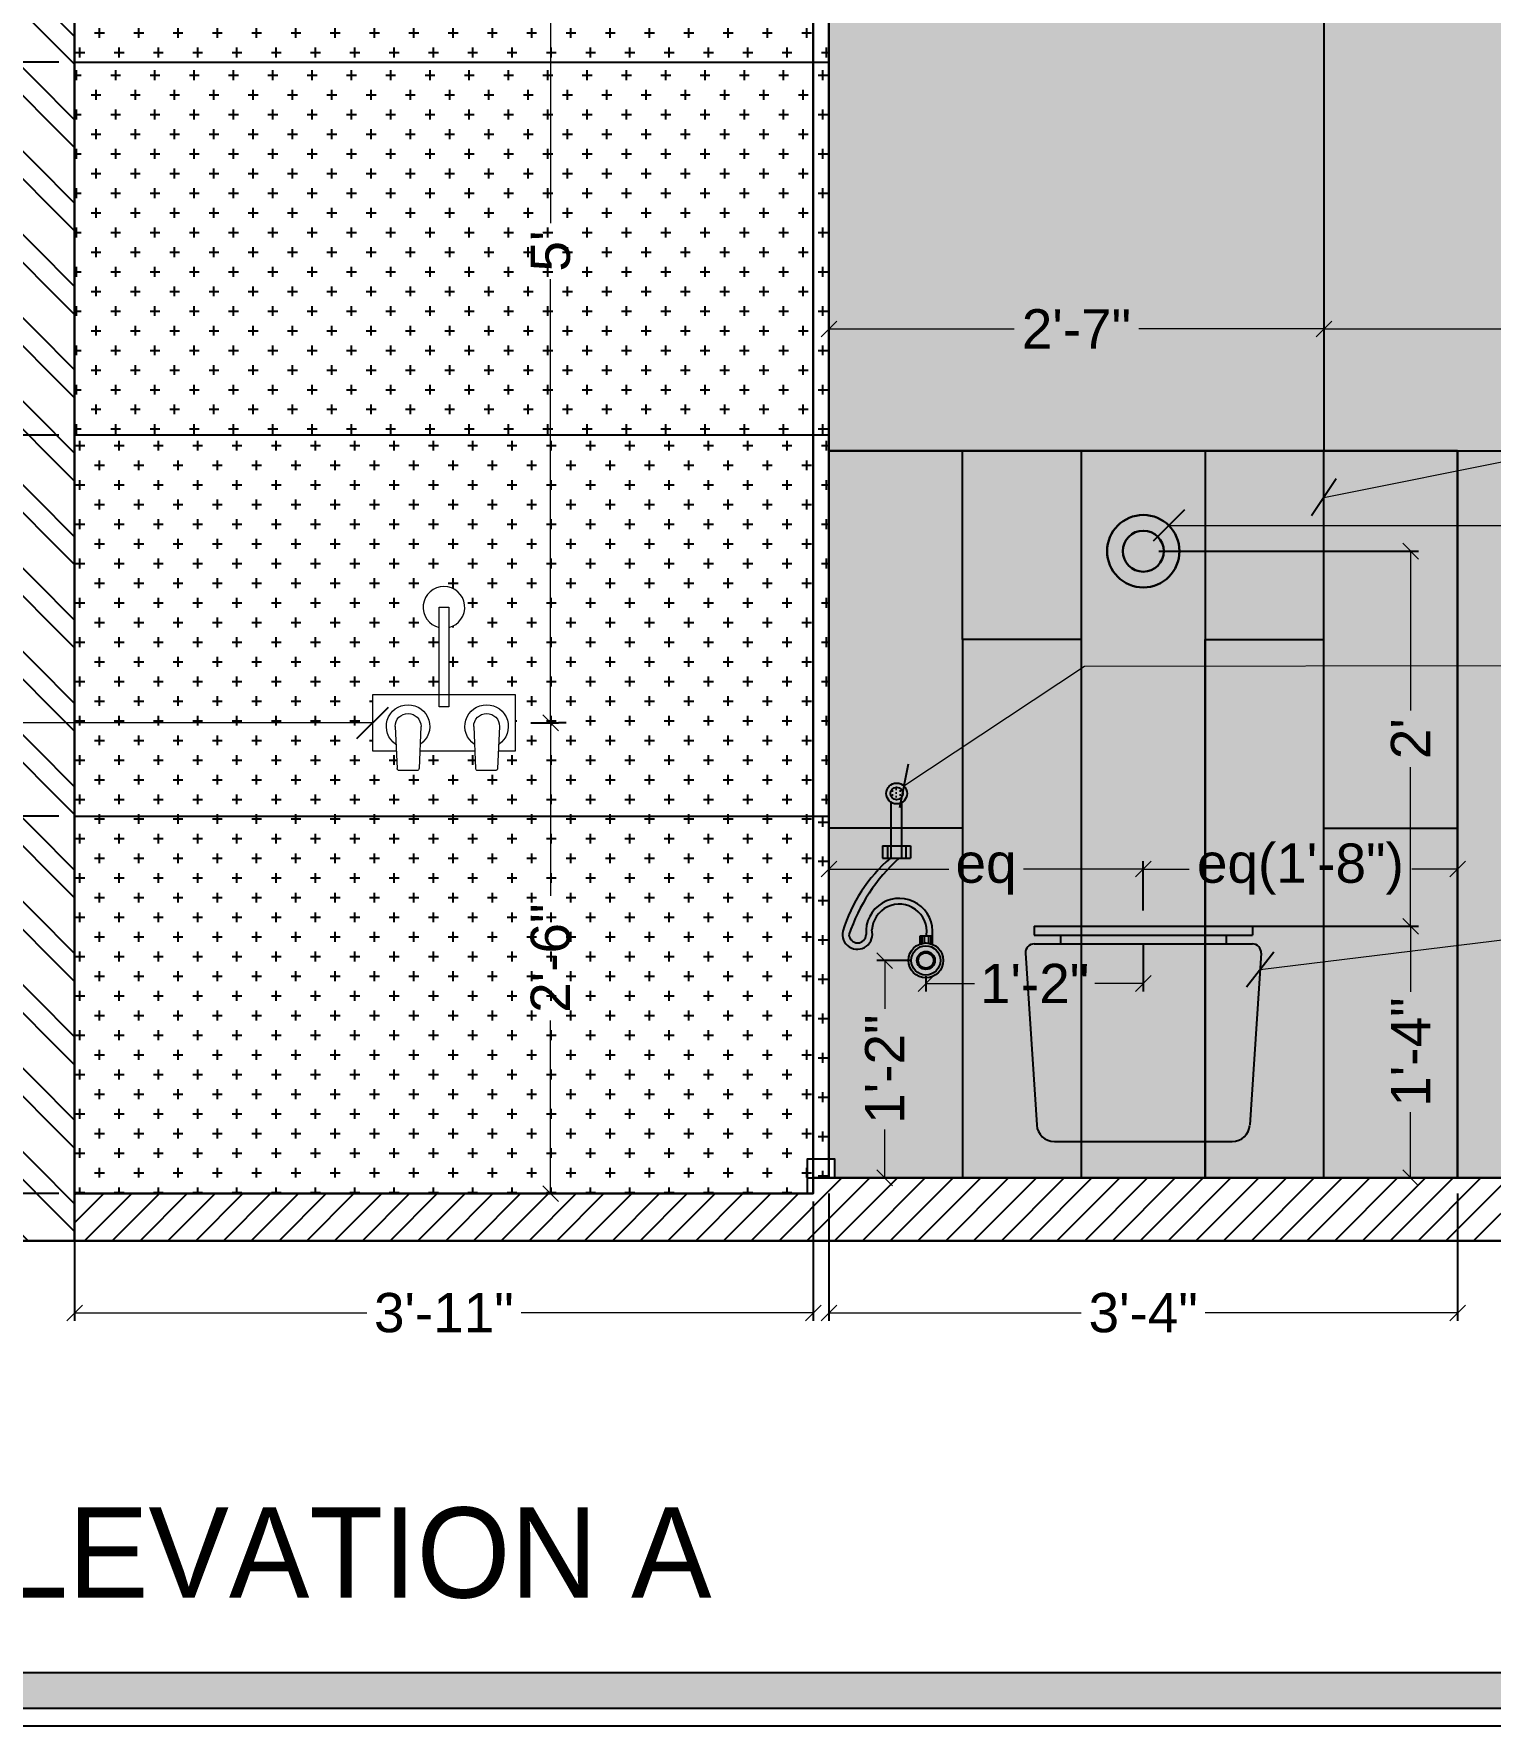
# Model space of a CAD drawing. Header units: millimetres. Extents: x 56222 to 3066687, y -650199 to -121287.
# Drawn here: x 148985.2 to 149077.9, y -184311.3 to -184203.7 of the extents above; entities that cross this region are included whole.
import ezdxf

# ---------------------------------------------------------------- set-up
doc = ezdxf.new("R2010")
doc.units = ezdxf.units.MM
doc.header["$MEASUREMENT"] = 0
doc.header["$PDMODE"] = 35
doc.layers.get('Defpoints').update_dxf_attribs({"color": 220})
doc.layers.add('AR HATCH-7', color=7, linetype='Continuous')
doc.layers.add('SANIT', color=232, linetype='Continuous')
for name, color, linetype, lineweight in [('dim05', 1, 'Continuous', 13), ('ELEC.', 5, 'Continuous', 20), ('Flooring', 253, 'Continuous', 30), ('FURNITURE', 32, 'Continuous', 9), ('HACHA', 253, 'Continuous', 5), ('LABALLING', 1, 'Continuous', 25), ('NAME PLATE', 7, 'Continuous', 25), ('sec. mark', 5, 'Continuous', 25), ('TILE', 14, 'Continuous', 9), ('UTILITY', 48, 'Continuous', 9), ('wall', 7, 'Continuous', 30), ('XX~SLAB ( BEAM )~ ( DIM )', 7, 'Continuous', 9)]:
    doc.layers.add(name, color=color, linetype=linetype, lineweight=lineweight)
doc.layers.add('hatch', color=253, linetype='Continuous', lineweight=0, transparency=0.4)
doc.styles.add('Aerial', font='arial.ttf')
doc.styles.add('Arial', font='arial.ttf')
doc.styles.add('DATE', font='swissc.ttf', dxfattribs={"height": 6.75})
doc.styles.get("Standard").update_dxf_attribs({"font": 'arial.ttf', "height": 6})
doc.dimstyles.new('ISO-25', dxfattribs={"dimtxt": 2.5, "dimasz": 1, "dimexe": 0.5, "dimexo": 1, "dimtad": 0, "dimdec": 1, "dimlunit": 4, "dimtxsty": 'Standard', "dimblk": 'OBLIQUE', "dimcen": 2.5, "dimclrd": 1, "dimclre": 1, "dimclrt": 5, "dimadec": 0, "dimazin": 0, "dimtfac": 1, "dimtdec": 1, "dimtmove": 0, "dimatfit": 3, "dimfxl": 1, "dimlwd": -1, "dimarcsym": 0})
doc.dimstyles.new('NEW ', dxfattribs={"dimtxt": 3, "dimasz": 2, "dimexe": 1, "dimexo": 1, "dimgap": 0.089996, "dimtad": 0, "dimtoh": 1, "dimzin": 3, "dimdsep": 46, "dimlunit": 4, "dimtxsty": 'Aerial', "dimblk": 'OBLIQUE', "dimcen": 0.089996, "dimdle": 1, "dimclrd": 252, "dimclre": 252, "dimclrt": 7, "dimadec": 0, "dimazin": 1, "dimtfac": 1, "dimtdec": 0, "dimtofl": 0, "dimtmove": 1, "dimatfit": 3, "dimldrblk": 'OBLIQUE', "dimfxl": 1, "dimtolj": 1, "dimtzin": 0, "dimlwd": 5, "dimlwe": 5, "dimarcsym": 0})
pattern_1 = [(0, (-394.9051, -156.3291), (1.25, 1.25), [0.625, -1.875]), (90, (-394.5926, -156.6416), (-1.25, 1.25), [0.625, -1.875])]

# ---------------------------------------------------------------- blocks, each defined once
blk = doc.blocks.new('sda sdasd')
at = {"ltscale": 0.25, "true_color": 0xffffff}
h = blk.add_hatch(color=7, dxfattribs=at)
h.dxf.hatch_style = 1
h.paths.add_polyline_path([(46521.76, -32072.17, 0.433848), (46521.2, -32071.58), (46507.32, -32071.58, 0.433848), (46506.76, -32072.17), (46507.49, -32083.1, 0.394848), (46508.6, -32084.15), (46519.92, -32084.15, 0.394848), (46521.03, -32083.1)])
h.paths.add_polyline_path([(46521.2, -32070.46), (46507.32, -32070.46), (46507.32, -32071.02), (46521.2, -32071.02)])
h.paths.add_polyline_path([(46519.53, -32071.02), (46508.99, -32071.02), (46508.99, -32071.58), (46519.53, -32071.58)])
at = {"layer": 'SANIT'}
for p, q in [((46507.32, -32070.46), (46507.32, -32071.02)), ((46507.32, -32070.46), (46521.2, -32070.46)), ((46507.32, -32071.02), (46521.2, -32071.02)), ((46508.99, -32071.02), (46508.99, -32071.58)), ((46519.53, -32071.02), (46519.53, -32071.58)), ((46521.2, -32070.46), (46521.2, -32071.02)), ((46507.32, -32071.58), (46521.2, -32071.58)), ((46506.76, -32072.17), (46507.49, -32083.1)), ((46521.76, -32072.17), (46521.03, -32083.1)), ((46508.6, -32084.15), (46519.92, -32084.15))]:
    blk.add_line(p, q, dxfattribs=at)
for centre, radius, start, end in [((46507.32, -32072.14), 0.558, 90, 183.8141), ((46521.2, -32072.14), 0.558, 356.1859, 90), ((46508.6, -32083.03), 1.12, 183.8141, 270), ((46519.92, -32083.03), 1.12, 270, 356.1859)]:
    blk.add_arc(centre, radius, start, end, dxfattribs=at)
blk = doc.blocks.new('404COK-E')
for p, q in [((0.82, 0, 1), (0.7, -2.68, 1)), ((-0.82, 0, 1), (-0.7, -2.68, 1)), ((-0.57, -2.8, 1), (0.57, -2.8, 1))]:
    blk.add_line(p, q)
for centre, radius, start, end in [((0, 0, 1), 1.38, 304.096, 235.904), ((0, 0, 1), 0.824, 0, 180), ((-0.57, -2.68, 1), 0.125, 180, 270), ((0.57, -2.68, 1), 0.125, 270, 0)]:
    blk.add_arc(centre, radius, start, end)
blk = doc.blocks.new('HANDSPRAY')
at = {"layer": 'SANIT'}
h = blk.add_hatch(dxfattribs=at)
h.set_pattern_fill('DOTS', color=256, scale=100, angle=270, style=0)
h.set_pattern_definition([(90, (24140.49514, 35168.0262), (0.2395833333, 0.1197916667), [0, -0.2395833333])])
h.paths.add_polyline_path([(20863.85, 3019.23, -1), (20863.05, 3019.23, -1)])
for p, q in [((20863.11, 3015.12), (20863.11, 3018.66)), ((20863.79, 3015.12), (20863.79, 3018.66)), ((20862.56, 3015.89), (20862.86, 3015.89)), ((20862.56, 3015.89), (20862.56, 3015.12)), ((20862.56, 3015.12), (20864.33, 3015.12)), ((20862.86, 3015.89), (20862.86, 3015.12)), ((20864.04, 3015.89), (20864.33, 3015.89)), ((20864.04, 3015.89), (20864.04, 3015.12)), ((20864.33, 3015.89), (20864.33, 3015.12)), ((20864.94, 3010.18), (20865.73, 3010.18)), ((20864.94, 3009.63), (20864.94, 3010.18)), ((20865.05, 3010.18), (20865.05, 3009.68)), ((20865.21, 3010.18), (20865.21, 3009.71)), ((20865.47, 3010.18), (20865.47, 3009.7)), ((20865.63, 3010.18), (20865.63, 3009.66)), ((20865.73, 3009.63), (20865.73, 3010.18)), ((20865.17, 3009.53), (20865.17, 3009.52)), ((20865.5, 3009.53), (20865.5, 3009.51))]:
    blk.add_line(p, q, dxfattribs=at)
blk.add_lwpolyline([(20862.86, 3015.89), (20864.33, 3015.89)], dxfattribs=at)
for centre, radius in [((20863.45, 3019.23), 0.663), ((20863.45, 3019.23), 0.398), ((20865.31, 3008.61), 1.11), ((20865.31, 3008.61), 0.929), ((20865.31, 3008.61), 0.575), ((20865.31, 3008.61), 0.486)]:
    blk.add_circle(centre, radius, dxfattribs=at)
for centre, radius, start, end in [((20869.69, 3007.47), 10.13, 130.9639, 162.7048), ((20871.18, 3006.67), 11.34, 131.8666, 161.6382), ((20863.62, 3010.44), 2.12, 353.1553, 184.7321), ((20863.62, 3010.44), 1.75, 353.1553, 176.3727), ((20860.95, 3010.28), 0.955, 168.0925, 16.222), ((20860.96, 3010.27), 0.543, 182.6562, 359.3006)]:
    blk.add_arc(centre, radius, start, end, dxfattribs=at)
blk = doc.blocks.new('_Oblique')
at = {"layer": 'wall', "color": 0, "lineweight": -2}
blk.add_line((-0.5, -0.5), (0.5, 0.5), dxfattribs=at)
blk = doc.blocks.new('*D880')
at = {"layer": 'Defpoints', "color": 0, "lineweight": 25, "transparency": 16777216}
for p in [(149061.46, -184260.46, 0), (149062.15, -184276.46, 0), (149072.8, -184276.46)]:
    blk.add_point(p, dxfattribs=at)
at = {"layer": 'dim05', "color": 1, "linetype": 'Continuous', "lineweight": -2, "transparency": 16777216}
for p, q in [((149062.46, -184260.46), (149073.3, -184260.46)), ((149063.15, -184276.46), (149073.3, -184276.46))]:
    blk.add_line(p, q, dxfattribs=at)
at = {"layer": 'dim05', "color": 1, "linetype": 'Continuous', "transparency": 16777216}
for p, q in [((149072.8, -184260.46), (149072.8, -184264.63)), ((149072.8, -184276.46), (149072.8, -184272.29))]:
    blk.add_line(p, q, dxfattribs=at)
at = {"layer": 'dim05', "color": 1, "transparency": 16777216}
for p, rotation in [((149072.8, -184260.46), 90), ((149072.8, -184276.46), 270)]:
    blk.add_blockref('_Oblique', p, dxfattribs=dict(at, rotation=rotation))
at = {"layer": 'dim05', "color": 5, "lineweight": 25, "transparency": 16777216, "insert": (149072.8, -184268.46), "char_height": 2.5, "attachment_point": 5, "rotation": 90, "style": 'Arial'}
blk.add_mtext('1\'-4"', dxfattribs=at)
blk = doc.blocks.new('*D881')
at = {"layer": 'Defpoints', "color": 0, "lineweight": 25, "transparency": 16777216}
for p in [(149055.79, -184236.6), (149072.8, -184236.6), (149059.49, -184260.46, 0)]:
    blk.add_point(p, dxfattribs=at)
at = {"layer": 'dim05', "color": 1, "linetype": 'Continuous', "lineweight": -2, "transparency": 16777216}
for p, q in [((149056.79, -184236.6), (149073.3, -184236.6)), ((149060.49, -184260.46), (149073.3, -184260.46))]:
    blk.add_line(p, q, dxfattribs=at)
at = {"layer": 'dim05', "color": 1, "linetype": 'Continuous', "transparency": 16777216}
for p, q in [((149072.8, -184236.6), (149072.8, -184246.73)), ((149072.8, -184260.46), (149072.8, -184250.33))]:
    blk.add_line(p, q, dxfattribs=at)
at = {"layer": 'dim05', "color": 1, "transparency": 16777216}
for p, rotation in [((149072.8, -184236.6), 90), ((149072.8, -184260.46), 270)]:
    blk.add_blockref('_Oblique', p, dxfattribs=dict(at, rotation=rotation))
at = {"layer": 'dim05', "color": 5, "lineweight": 25, "transparency": 16777216, "insert": (149072.8, -184248.53), "char_height": 2.5, "attachment_point": 5, "rotation": 90, "style": 'Arial'}
blk.add_mtext("2'", dxfattribs=at)
blk = doc.blocks.new('*D882')
at = {"layer": 'Defpoints', "color": 0, "lineweight": 25, "transparency": 16777216}
for p in [(149035.79, -184256.82), (149035.79, -184259.46, 0), (149055.79, -184260.46, 0)]:
    blk.add_point(p, dxfattribs=at)
at = {"layer": 'dim05', "color": 1, "linetype": 'Continuous', "lineweight": -2, "transparency": 16777216}
for p, q in [((149035.79, -184258.46), (149035.79, -184256.32)), ((149055.79, -184259.46), (149055.79, -184256.32))]:
    blk.add_line(p, q, dxfattribs=at)
at = {"layer": 'dim05', "color": 1, "linetype": 'Continuous', "transparency": 16777216}
for p, q in [((149035.79, -184256.82), (149043.42, -184256.82)), ((149055.79, -184256.82), (149048.17, -184256.82))]:
    blk.add_line(p, q, dxfattribs=at)
at = {"layer": 'dim05', "color": 1, "transparency": 16777216, "rotation": 180}
blk.add_blockref('_Oblique', (149035.79, -184256.82), dxfattribs=at)
at = {"layer": 'dim05', "color": 1, "transparency": 16777216}
blk.add_blockref('_Oblique', (149055.79, -184256.82), dxfattribs=at)
at = {"layer": 'dim05', "color": 5, "lineweight": 25, "transparency": 16777216, "insert": (149045.79, -184256.82), "char_height": 2.5, "attachment_point": 5, "style": 'Arial'}
blk.add_mtext('eq', dxfattribs=at)
blk = doc.blocks.new('*D883')
at = {"layer": 'Defpoints', "color": 0, "lineweight": 25, "transparency": 16777216}
for p in [(149075.79, -184256.82), (149075.79, -184259.46, 0), (149055.79, -184260.46, 0)]:
    blk.add_point(p, dxfattribs=at)
at = {"layer": 'dim05', "color": 1, "linetype": 'Continuous', "lineweight": -2, "transparency": 16777216}
for p, q in [((149055.79, -184259.46), (149055.79, -184256.32)), ((149075.79, -184258.46), (149075.79, -184256.32))]:
    blk.add_line(p, q, dxfattribs=at)
at = {"layer": 'dim05', "color": 1, "linetype": 'Continuous', "transparency": 16777216}
for p, q in [((149055.79, -184256.82), (149058.71, -184256.82)), ((149075.79, -184256.82), (149072.88, -184256.82))]:
    blk.add_line(p, q, dxfattribs=at)
at = {"layer": 'dim05', "color": 1, "transparency": 16777216, "rotation": 180}
blk.add_blockref('_Oblique', (149055.79, -184256.82), dxfattribs=at)
at = {"layer": 'dim05', "color": 1, "transparency": 16777216}
blk.add_blockref('_Oblique', (149075.79, -184256.82), dxfattribs=at)
at = {"layer": 'dim05', "color": 5, "lineweight": 25, "transparency": 16777216, "insert": (149065.79, -184256.82), "char_height": 2.5, "attachment_point": 5, "style": 'Arial'}
blk.add_mtext('eq(1\'-8")', dxfattribs=at)
blk = doc.blocks.new('*D884')
at = {"layer": 'Defpoints', "color": 0, "lineweight": 25, "transparency": 16777216}
for p in [(149039.34, -184262.64), (149041.96, -184262.64), (149044.46, -184276.46, 0)]:
    blk.add_point(p, dxfattribs=at)
at = {"layer": 'dim05', "color": 1, "linetype": 'Continuous', "lineweight": -2, "transparency": 16777216}
for p, q in [((149040.96, -184262.64), (149038.84, -184262.64)), ((149043.46, -184276.46), (149038.84, -184276.46))]:
    blk.add_line(p, q, dxfattribs=at)
at = {"layer": 'dim05', "color": 1, "linetype": 'Continuous', "transparency": 16777216}
for p, q in [((149039.34, -184262.64), (149039.34, -184265.72)), ((149039.34, -184276.46), (149039.34, -184273.38))]:
    blk.add_line(p, q, dxfattribs=at)
at = {"layer": 'dim05', "color": 1, "transparency": 16777216}
for p, rotation in [((149039.34, -184262.64), 90), ((149039.34, -184276.46), 270)]:
    blk.add_blockref('_Oblique', p, dxfattribs=dict(at, rotation=rotation))
at = {"layer": 'dim05', "color": 5, "lineweight": 25, "transparency": 16777216, "insert": (149039.34, -184269.55), "char_height": 2.5, "attachment_point": 5, "rotation": 90, "style": 'Arial'}
blk.add_mtext('1\'-2"', dxfattribs=at)
blk = doc.blocks.new('*D885')
at = {"layer": 'Defpoints', "color": 0, "lineweight": 25, "transparency": 16777216}
for p in [(149055.79, -184260.58), (149041.96, -184262.64), (149055.79, -184264.1)]:
    blk.add_point(p, dxfattribs=at)
at = {"layer": 'dim05', "color": 1, "linetype": 'Continuous', "lineweight": -2, "transparency": 16777216}
for p, q in [((149055.79, -184261.58), (149055.79, -184264.6)), ((149041.96, -184263.64), (149041.96, -184264.6))]:
    blk.add_line(p, q, dxfattribs=at)
at = {"layer": 'dim05', "color": 1, "linetype": 'Continuous', "transparency": 16777216}
for p, q in [((149041.96, -184264.1), (149045.05, -184264.1)), ((149055.79, -184264.1), (149052.71, -184264.1))]:
    blk.add_line(p, q, dxfattribs=at)
at = {"layer": 'dim05', "color": 1, "transparency": 16777216, "rotation": 180}
blk.add_blockref('_Oblique', (149041.96, -184264.1), dxfattribs=at)
at = {"layer": 'dim05', "color": 1, "transparency": 16777216}
blk.add_blockref('_Oblique', (149055.79, -184264.1), dxfattribs=at)
at = {"layer": 'dim05', "color": 5, "lineweight": 25, "transparency": 16777216, "insert": (149048.88, -184264.1), "char_height": 2.5, "attachment_point": 5, "style": 'Arial'}
blk.add_mtext('1\'-2"', dxfattribs=at)
blk = doc.blocks.new('*D984')
at = {"layer": 'Defpoints', "color": 0, "lineweight": 25, "transparency": 16777216}
for p in [(148973.99, -184253.46), (148987.79, -184253.46), (148987.79, -184277.46)]:
    blk.add_point(p, dxfattribs=at)
at = {"layer": 'dim05', "color": 1, "linetype": 'Continuous', "lineweight": -2, "transparency": 16777216}
for p, q in [((148986.79, -184253.46), (148973.49, -184253.46)), ((148986.79, -184277.46), (148973.49, -184277.46))]:
    blk.add_line(p, q, dxfattribs=at)
at = {"layer": 'dim05', "color": 1, "linetype": 'Continuous', "transparency": 16777216}
for p, q in [((148973.99, -184253.46), (148973.99, -184263.67)), ((148973.99, -184277.46), (148973.99, -184267.26))]:
    blk.add_line(p, q, dxfattribs=at)
at = {"layer": 'dim05', "color": 1, "transparency": 16777216}
for p, rotation in [((148973.99, -184253.46), 90), ((148973.99, -184277.46), 270)]:
    blk.add_blockref('_Oblique', p, dxfattribs=dict(at, rotation=rotation))
at = {"layer": 'dim05', "color": 5, "lineweight": 25, "transparency": 16777216, "insert": (148973.99, -184265.46), "char_height": 2.5, "attachment_point": 5, "rotation": 90, "style": 'Arial'}
blk.add_mtext("2'", dxfattribs=at)
blk = doc.blocks.new('*D985')
at = {"layer": 'Defpoints', "color": 0, "lineweight": 25, "transparency": 16777216}
for p in [(148973.99, -184229.22), (148987.79, -184229.22), (148987.79, -184253.46)]:
    blk.add_point(p, dxfattribs=at)
at = {"layer": 'dim05', "color": 1, "linetype": 'Continuous', "lineweight": -2, "transparency": 16777216}
for p, q in [((148986.79, -184229.22), (148973.49, -184229.22)), ((148986.79, -184253.46), (148973.49, -184253.46))]:
    blk.add_line(p, q, dxfattribs=at)
at = {"layer": 'dim05', "color": 1, "linetype": 'Continuous', "transparency": 16777216}
for p, q in [((148973.99, -184229.22), (148973.99, -184239.54)), ((148973.99, -184253.46), (148973.99, -184243.14))]:
    blk.add_line(p, q, dxfattribs=at)
at = {"layer": 'dim05', "color": 1, "transparency": 16777216}
for p, rotation in [((148973.99, -184229.22), 90), ((148973.99, -184253.46), 270)]:
    blk.add_blockref('_Oblique', p, dxfattribs=dict(at, rotation=rotation))
at = {"layer": 'dim05', "color": 5, "lineweight": 25, "transparency": 16777216, "insert": (148973.99, -184241.34), "char_height": 2.5, "attachment_point": 5, "rotation": 90, "style": 'Arial'}
blk.add_mtext("2'", dxfattribs=at)
blk = doc.blocks.new('*D986')
at = {"layer": 'Defpoints', "color": 0, "lineweight": 25, "transparency": 16777216}
for p in [(148973.99, -184205.49), (148987.79, -184205.49), (148987.79, -184229.22)]:
    blk.add_point(p, dxfattribs=at)
at = {"layer": 'dim05', "color": 1, "linetype": 'Continuous', "lineweight": -2, "transparency": 16777216}
for p, q in [((148986.79, -184205.49), (148973.49, -184205.49)), ((148986.79, -184229.22), (148973.49, -184229.22))]:
    blk.add_line(p, q, dxfattribs=at)
at = {"layer": 'dim05', "color": 1, "linetype": 'Continuous', "transparency": 16777216}
for p, q in [((148973.99, -184205.49), (148973.99, -184215.56)), ((148973.99, -184229.22), (148973.99, -184219.15))]:
    blk.add_line(p, q, dxfattribs=at)
at = {"layer": 'dim05', "color": 1, "transparency": 16777216}
for p, rotation in [((148973.99, -184205.49), 90), ((148973.99, -184229.22), 270)]:
    blk.add_blockref('_Oblique', p, dxfattribs=dict(at, rotation=rotation))
at = {"layer": 'dim05', "color": 5, "lineweight": 25, "transparency": 16777216, "insert": (148973.99, -184217.35), "char_height": 2.5, "attachment_point": 5, "rotation": 90, "style": 'Arial'}
blk.add_mtext("2'", dxfattribs=at)
blk = doc.blocks.new('*D987')
at = {"layer": 'Defpoints', "color": 0, "lineweight": 25, "transparency": 16777216}
for p in [(148973.99, -184184.46), (148987.79, -184184.46), (148987.79, -184205.49)]:
    blk.add_point(p, dxfattribs=at)
at = {"layer": 'dim05', "color": 1, "linetype": 'Continuous', "lineweight": -2, "transparency": 16777216}
for p, q in [((148986.79, -184184.46), (148973.49, -184184.46)), ((148986.79, -184205.49), (148973.49, -184205.49))]:
    blk.add_line(p, q, dxfattribs=at)
at = {"layer": 'dim05', "color": 1, "linetype": 'Continuous', "transparency": 16777216}
for p, q in [((148973.99, -184205.49), (148973.99, -184184.46)), ((148973.99, -184194.97), (148970.92, -184197.5)), ((148970.92, -184197.5), (148970.92, -184198.75))]:
    blk.add_line(p, q, dxfattribs=at)
at = {"layer": 'dim05', "color": 1, "transparency": 16777216}
for p, rotation in [((148973.99, -184184.46), 90), ((148973.99, -184205.49), 270)]:
    blk.add_blockref('_Oblique', p, dxfattribs=dict(at, rotation=rotation))
at = {"layer": 'dim05', "color": 5, "lineweight": 25, "transparency": 16777216, "insert": (148970.92, -184212.67), "char_height": 2.5, "attachment_point": 5, "rotation": 90, "style": 'Arial'}
blk.add_mtext('match lintel(1\'-9")', dxfattribs=at)
blk = doc.blocks.new('*D990')
at = {"layer": 'Defpoints', "color": 0, "lineweight": 25, "transparency": 16777216}
for p in [(148987.79, -184277.46), (149034.79, -184276.96), (149034.79, -184285.05)]:
    blk.add_point(p, dxfattribs=at)
at = {"layer": 'dim05', "color": 1, "linetype": 'Continuous', "lineweight": -2, "transparency": 16777216}
for p, q in [((148987.79, -184278.46), (148987.79, -184285.55)), ((149034.79, -184277.96), (149034.79, -184285.55))]:
    blk.add_line(p, q, dxfattribs=at)
at = {"layer": 'dim05', "color": 1, "linetype": 'Continuous', "transparency": 16777216}
for p, q in [((148987.79, -184285.05), (149006.38, -184285.05)), ((149034.79, -184285.05), (149016.21, -184285.05))]:
    blk.add_line(p, q, dxfattribs=at)
at = {"layer": 'dim05', "color": 1, "transparency": 16777216, "rotation": 180}
blk.add_blockref('_Oblique', (148987.79, -184285.05), dxfattribs=at)
at = {"layer": 'dim05', "color": 1, "transparency": 16777216}
blk.add_blockref('_Oblique', (149034.79, -184285.05), dxfattribs=at)
at = {"layer": 'dim05', "color": 5, "lineweight": 25, "transparency": 16777216, "insert": (149011.29, -184285.05), "char_height": 2.5, "attachment_point": 5, "style": 'Arial'}
blk.add_mtext('3\'-11"', dxfattribs=at)
blk = doc.blocks.new('*D995')
at = {"layer": 'Defpoints', "color": 0, "lineweight": 25, "transparency": 16777216}
for p in [(149035.79, -184222.46), (149067.29, -184222.46), (149067.29, -184222.46)]:
    blk.add_point(p, dxfattribs=at)
at = {"layer": 'dim05', "color": 1, "linetype": 'Continuous', "lineweight": -2, "transparency": 16777216}
for p, q in [((149035.79, -184221.46), (149035.79, -184221.96)), ((149067.29, -184221.46), (149067.29, -184221.96))]:
    blk.add_line(p, q, dxfattribs=at)
at = {"layer": 'dim05', "color": 1, "linetype": 'Continuous', "transparency": 16777216}
for p, q in [((149035.79, -184222.46), (149047.57, -184222.46)), ((149067.29, -184222.46), (149055.51, -184222.46))]:
    blk.add_line(p, q, dxfattribs=at)
at = {"layer": 'dim05', "color": 1, "transparency": 16777216, "rotation": 180}
blk.add_blockref('_Oblique', (149035.79, -184222.46), dxfattribs=at)
at = {"layer": 'dim05', "color": 1, "transparency": 16777216}
blk.add_blockref('_Oblique', (149067.29, -184222.46), dxfattribs=at)
at = {"layer": 'dim05', "color": 5, "lineweight": 25, "transparency": 16777216, "insert": (149051.54, -184222.46), "char_height": 2.5, "attachment_point": 5, "style": 'Arial'}
blk.add_mtext('2\'-7"', dxfattribs=at)
blk = doc.blocks.new('*D996')
at = {"layer": 'Defpoints', "color": 0, "lineweight": 25, "transparency": 16777216}
for p in [(149067.29, -184222.46), (149098.79, -184222.46), (149098.79, -184222.46)]:
    blk.add_point(p, dxfattribs=at)
at = {"layer": 'dim05', "color": 1, "linetype": 'Continuous', "lineweight": -2, "transparency": 16777216}
for p, q in [((149067.29, -184221.46), (149067.29, -184221.96)), ((149098.79, -184221.46), (149098.79, -184221.96))]:
    blk.add_line(p, q, dxfattribs=at)
at = {"layer": 'dim05', "color": 1, "linetype": 'Continuous', "transparency": 16777216}
for p, q in [((149067.29, -184222.46), (149079.07, -184222.46)), ((149098.79, -184222.46), (149087.01, -184222.46))]:
    blk.add_line(p, q, dxfattribs=at)
at = {"layer": 'dim05', "color": 1, "transparency": 16777216, "rotation": 180}
blk.add_blockref('_Oblique', (149067.29, -184222.46), dxfattribs=at)
at = {"layer": 'dim05', "color": 1, "transparency": 16777216}
blk.add_blockref('_Oblique', (149098.79, -184222.46), dxfattribs=at)
at = {"layer": 'dim05', "color": 5, "lineweight": 25, "transparency": 16777216, "insert": (149083.04, -184222.46), "char_height": 2.5, "attachment_point": 5, "style": 'Arial'}
blk.add_mtext('2\'-7"', dxfattribs=at)
blk = doc.blocks.new('*D1010')
at = {"layer": 'Defpoints', "color": 0, "lineweight": 25, "transparency": 16777216}
for p in [(149035.79, -184276.46), (149075.79, -184276.46), (149075.79, -184285.05)]:
    blk.add_point(p, dxfattribs=at)
at = {"layer": 'dim05', "color": 1, "linetype": 'Continuous', "lineweight": -2, "transparency": 16777216}
for p, q in [((149035.79, -184277.46), (149035.79, -184285.55)), ((149075.79, -184277.46), (149075.79, -184285.55))]:
    blk.add_line(p, q, dxfattribs=at)
at = {"layer": 'dim05', "color": 1, "linetype": 'Continuous', "transparency": 16777216}
for p, q in [((149035.79, -184285.05), (149051.85, -184285.05)), ((149075.79, -184285.05), (149059.74, -184285.05))]:
    blk.add_line(p, q, dxfattribs=at)
at = {"layer": 'dim05', "color": 1, "transparency": 16777216, "rotation": 180}
blk.add_blockref('_Oblique', (149035.79, -184285.05), dxfattribs=at)
at = {"layer": 'dim05', "color": 1, "transparency": 16777216}
blk.add_blockref('_Oblique', (149075.79, -184285.05), dxfattribs=at)
at = {"layer": 'dim05', "color": 5, "lineweight": 25, "transparency": 16777216, "insert": (149055.79, -184285.05), "char_height": 2.5, "attachment_point": 5, "style": 'Arial'}
blk.add_mtext('3\'-4"', dxfattribs=at)
blk = doc.blocks.new('*D1035')
at = {"layer": 'Defpoints', "color": 0, "lineweight": 25, "transparency": 16777216}
for p in [(149015.83, -184247.52), (149015.83, -184277.46), (149018.08, -184277.46)]:
    blk.add_point(p, dxfattribs=at)
at = {"layer": 'dim05', "color": 1, "linetype": 'Continuous', "lineweight": -2, "transparency": 16777216}
for p, q in [((149016.83, -184247.52), (149018.58, -184247.52)), ((149016.83, -184277.46), (149018.58, -184277.46))]:
    blk.add_line(p, q, dxfattribs=at)
at = {"layer": 'dim05', "color": 1, "linetype": 'Continuous', "transparency": 16777216}
for p, q in [((149018.08, -184247.52), (149018.08, -184258.52)), ((149018.08, -184277.46), (149018.08, -184266.46))]:
    blk.add_line(p, q, dxfattribs=at)
at = {"layer": 'dim05', "color": 1, "transparency": 16777216}
for p, rotation in [((149018.08, -184247.52), 90), ((149018.08, -184277.46), 270)]:
    blk.add_blockref('_Oblique', p, dxfattribs=dict(at, rotation=rotation))
at = {"layer": 'dim05', "color": 5, "lineweight": 25, "transparency": 16777216, "insert": (149018.08, -184262.49), "char_height": 2.5, "attachment_point": 5, "rotation": 90, "style": 'Arial'}
blk.add_mtext('2\'-6"', dxfattribs=at)
blk = doc.blocks.new('*D1036')
at = {"layer": 'Defpoints', "color": 0, "lineweight": 25, "transparency": 16777216}
for p in [(149011.32, -184187.5), (149018.08, -184187.5), (149018.08, -184247.52)]:
    blk.add_point(p, dxfattribs=at)
at = {"layer": 'dim05', "color": 1, "linetype": 'Continuous', "lineweight": -2, "transparency": 16777216}
for p, q in [((149012.32, -184187.5), (149018.58, -184187.5)), ((149019.08, -184247.52), (149018.58, -184247.52))]:
    blk.add_line(p, q, dxfattribs=at)
at = {"layer": 'dim05', "color": 1, "linetype": 'Continuous', "transparency": 16777216}
for p, q in [((149018.08, -184187.5), (149018.08, -184215.74)), ((149018.08, -184247.52), (149018.08, -184219.29))]:
    blk.add_line(p, q, dxfattribs=at)
at = {"layer": 'dim05', "color": 1, "transparency": 16777216}
for p, rotation in [((149018.08, -184187.5), 90), ((149018.08, -184247.52), 270)]:
    blk.add_blockref('_Oblique', p, dxfattribs=dict(at, rotation=rotation))
at = {"layer": 'dim05', "color": 5, "lineweight": 25, "transparency": 16777216, "insert": (149018.08, -184217.51), "char_height": 2.5, "attachment_point": 5, "rotation": 90, "style": 'Arial'}
blk.add_mtext("5'", dxfattribs=at)

msp = doc.modelspace()

# ---------------------------------------------------------------- hatches: boundary and pattern name
at = {"layer": 'AR HATCH-7', "linetype": 'Continuous', "lineweight": 25, "transparency": 33554559}
h = msp.add_hatch(dxfattribs=at)
h.set_pattern_fill('ANSI31', color=9, scale=10)
h.set_pattern_definition([(45, (-407.8811, -401.4326), (-0.8838834765, 0.8838834765), [])])
h.paths.add_polyline_path([(149034.795, -184276.462), (149034.795, -184277.462), (148987.795, -184277.462), (148987.795, -184280.462), (149133.295, -184280.462), (149133.295, -184276.462)])
at = {"layer": 'hatch', "linetype": 'Continuous', "lineweight": 25}
h = msp.add_hatch(dxfattribs=at)
h.set_pattern_fill('ANSI32', color=256, scale=10, angle=90, style=0)
h.set_pattern_definition([(135, (-631.3637, -1000.6684), (-2.65165043, -2.65165043), []), (135, (-631.3637, -998.9007), (-2.65165043, -2.65165043), [])])
h.paths.add_polyline_path([(149133.295, -184280.462), (149142.295, -184280.462), (149142.295, -184155.462), (149133.295, -184155.462)])
h.paths.add_polyline_path([(148987.795, -184155.462), (148978.795, -184155.462), (148978.795, -184280.462), (148987.795, -184280.462)])
at = {"layer": 'NAME PLATE', "true_color": 0xd39e00}
h = msp.add_hatch(color=42, dxfattribs=at)
h.paths.add_polyline_path([(148929.717, -184083.328), (148929.717, -184310.206), (149252.044, -184310.206), (149252.044, -184083.328)])
h.paths.add_polyline_path([(148931.979, -184085.59), (149249.782, -184085.59), (149249.782, -184307.944), (148931.979, -184307.944)], flags=16)
at = {"layer": 'XX~SLAB ( BEAM )~ ( DIM )', "linetype": 'Continuous', "lineweight": 25, "true_color": 0xcc9071, "transparency": 33554607}
h = msp.add_hatch(dxfattribs=at)
h.set_pattern_fill('CROSS', color=33, scale=5)
h.set_pattern_definition([(0, (-3558.4374, -1311.137), (1.25, 1.25), [0.625, -1.875]), (90, (-3558.1249, -1311.4494), (-1.25, 1.25), [0.625, -1.875])])
h.paths.add_polyline_path([(149034.795, -184253.462), (148987.795, -184253.462), (148987.795, -184277.462), (149034.795, -184277.462)])
h.paths.add_polyline_path([(149035.795, -184229.218), (148987.795, -184229.218), (148987.795, -184253.462), (149035.795, -184253.462)])
edge = h.paths.add_edge_path(flags=16)
edge.add_line((149015.827, -184245.714), (149015.827, -184249.328))
edge.add_line((149015.827, -184249.328), (149014.761, -184249.328))
edge.add_line((149014.761, -184249.328), (149014.71, -184250.424))
edge.add_arc((149014.585, -184250.424), 0.125, -90, 0, ccw=False)
edge.add_line((149014.585, -184250.549), (149013.437, -184250.549))
edge.add_arc((149013.437, -184250.424), 0.125, 185.34883, 270, ccw=False)
edge.add_line((149013.312, -184250.436), (149013.26, -184249.328))
edge.add_line((149013.26, -184249.328), (149009.761, -184249.328))
edge.add_line((149009.761, -184249.328), (149009.71, -184250.424))
edge.add_arc((149009.585, -184250.424), 0.125, -90, 0, ccw=False)
edge.add_line((149009.585, -184250.549), (149008.437, -184250.549))
edge.add_arc((149008.437, -184250.424), 0.125, 185.34883, 270, ccw=False)
edge.add_line((149008.312, -184250.436), (149008.26, -184249.328))
edge.add_line((149008.26, -184249.328), (149006.762, -184249.328))
edge.add_line((149006.762, -184249.328), (149006.762, -184245.714))
edge.add_line((149006.762, -184245.714), (149010.994, -184245.714))
edge.add_line((149010.994, -184245.714), (149010.994, -184241.456))
edge.add_arc((149011.295, -184240.169), 1.322, -76.84553, 256.84553, ccw=False)
edge.add_line((149011.596, -184241.456), (149011.596, -184245.714))
edge.add_line((149011.596, -184245.714), (149015.827, -184245.714))
h.paths.add_polyline_path([(149035.795, -184184.462), (148987.795, -184184.462), (148987.795, -184205.488), (149035.795, -184205.488)])
edge = h.paths.add_edge_path(flags=16)
edge.add_line((149013.338, -184191.76), (149009.305, -184191.76))
edge.add_line((149009.305, -184191.76), (149010.849, -184189.587))
edge.add_line((149010.849, -184189.587), (149010.849, -184188.84))
edge.add_arc((149011.322, -184187.502), 1.419, -70.52878, 250.52878, ccw=False)
edge.add_line((149011.795, -184188.84), (149011.795, -184189.587))
edge.add_line((149011.795, -184189.587), (149013.338, -184191.76))
h.paths.add_polyline_path([(149035.795, -184168.462), (148987.795, -184168.462), (148987.795, -184184.462), (149035.795, -184184.462)])
at = {"layer": 'XX~SLAB ( BEAM )~ ( DIM )', "linetype": 'Continuous', "lineweight": 25, "true_color": 0xeee0cd, "transparency": 33554544}
h = msp.add_hatch(dxfattribs=at)
h.set_pattern_fill('HOUND', color=254, angle=45)
h.set_pattern_definition([(45, (-394.90511, -156.329124), (0.132582521472, 0.22097086912), [1, -0.5]), (135, (-394.90511, -156.329124), (0.132582521472, -0.22097086912), [1, -0.5])])
h.paths.add_polyline_path([(149098.787, -184230.218), (149075.795, -184230.218), (149075.795, -184276.462), (149098.787, -184276.462)])
h.paths.add_polyline_path([(149106.295, -184230.218), (149098.787, -184230.218), (149098.787, -184276.462), (149106.295, -184276.462)])
h.paths.add_polyline_path([(149106.295, -184168.462), (149098.787, -184168.462), (149098.787, -184230.218), (149106.295, -184230.218)])
h.paths.add_polyline_path([(149098.787, -184168.462), (149067.291, -184168.462), (149067.291, -184230.218), (149098.787, -184230.218)])
h.paths.add_polyline_path([(149067.291, -184168.462), (149035.795, -184168.462), (149035.795, -184230.218), (149067.291, -184230.218)])
at = {"layer": 'XX~SLAB ( BEAM )~ ( DIM )', "linetype": 'Continuous', "lineweight": 25, "true_color": 0xcc9071, "transparency": 33554607}
h = msp.add_hatch(dxfattribs=at)
h.set_pattern_fill('CROSS', color=33, scale=5)
h.set_pattern_definition(pattern_1)
h.paths.add_polyline_path([(149035.795, -184205.488), (148987.795, -184205.488), (148987.795, -184229.218), (149035.795, -184229.218)])
at = {"layer": 'XX~SLAB ( BEAM )~ ( DIM )', "linetype": 'Continuous', "lineweight": 25, "true_color": 0x99371e, "transparency": 33554526}
h = msp.add_hatch(color=24, dxfattribs=at)
h.dxf.hatch_style = 1
h.paths.add_polyline_path([(149044.299, -184254.218), (149035.795, -184254.218), (149035.795, -184275.281), (149036.171, -184275.281), (149036.171, -184276.462), (149044.299, -184276.462)])
h.paths.add_polyline_path([(149051.858, -184242.218), (149044.299, -184242.218), (149044.299, -184276.462), (149051.858, -184276.462)])
h.paths.add_polyline_path([(149044.299, -184230.218), (149035.795, -184230.218), (149035.795, -184254.218), (149044.299, -184254.218), (149044.299, -184242.218)])
h.paths.add_polyline_path([(149051.858, -184230.218), (149044.299, -184230.218), (149044.299, -184242.218), (149051.858, -184242.218)])
h.paths.add_polyline_path([(149059.732, -184230.218), (149051.858, -184230.218), (149051.858, -184276.462), (149059.732, -184276.462), (149059.732, -184242.218)])
h.paths.add_polyline_path([(149067.291, -184230.218), (149059.732, -184230.218), (149059.732, -184242.218), (149067.291, -184242.218)])
h.paths.add_polyline_path([(149067.291, -184242.218), (149059.732, -184242.218), (149059.732, -184276.462), (149067.291, -184276.462)])
h.paths.add_polyline_path([(149075.795, -184230.218), (149067.291, -184230.218), (149067.291, -184242.218), (149067.291, -184254.218), (149075.795, -184254.218)])
h.paths.add_polyline_path([(149075.795, -184254.218), (149067.291, -184254.218), (149067.291, -184276.462), (149075.795, -184276.462)])
at = {"layer": 'XX~SLAB ( BEAM )~ ( DIM )', "linetype": 'Continuous', "lineweight": 25, "true_color": 0xcc9071, "transparency": 33554607}
h = msp.add_hatch(dxfattribs=at)
h.set_pattern_fill('CROSS', color=33, scale=5)
h.set_pattern_definition(pattern_1)
h.paths.add_polyline_path([(149035.795, -184253.462), (149034.795, -184253.462), (149034.795, -184275.281), (149035.795, -184275.281)])
h.paths.add_polyline_path([(149035.795, -184275.281), (149034.795, -184275.281), (149034.795, -184276.462), (149035.795, -184276.462)])

# ---------------------------------------------------------------- linework, layer by layer
at = {"color": 3, "lineweight": 30, "ltscale": 0.25}
for radius in [2.304, 1.304]:
    msp.add_circle((149055.795, -184236.601, 0), radius, dxfattribs=at)
at = {"layer": 'Flooring', "ltscale": 4}
msp.add_line((149034.795, -184277.462), (148987.795, -184277.462), dxfattribs=at)
msp.add_lwpolyline([(149034.795, -184277.462), (149034.795, -184276.462), (149133.295, -184276.462)], dxfattribs=at)
at = {"layer": 'HACHA', "color": 5, "lineweight": 30}
for p, q in [((149034.795, -184276.462), (149034.795, -184168.462)), ((149035.795, -184276.462), (149035.795, -184168.462))]:
    msp.add_line(p, q, dxfattribs=at)
at = {"layer": 'NAME PLATE', "color": 42, "true_color": 0xd39e00}
for points in [[(148928.586, -184082.197), (149253.175, -184082.197), (149253.175, -184311.337), (148928.586, -184311.337)], [(148929.717, -184083.328), (149252.044, -184083.328), (149252.044, -184310.206), (148929.717, -184310.206)], [(148931.979, -184085.59), (149249.782, -184085.59), (149249.782, -184307.944), (148931.979, -184307.944)]]:
    msp.add_lwpolyline(points, close=True, dxfattribs=at)
at = {"layer": 'TILE', "color": 27, "lineweight": 25, "true_color": 0x7d5120}
for p, q in [((149044.299, -184242.218), (149044.299, -184230.218)), ((149059.732, -184230.218), (149059.732, -184242.218)), ((149067.606, -184230.218), (149075.48, -184230.218)), ((149051.858, -184242.218), (149044.299, -184242.218)), ((149051.858, -184242.218), (149044.299, -184242.218)), ((149044.299, -184242.218), (149044.299, -184276.462)), ((149059.732, -184242.218), (149067.291, -184242.218)), ((149059.732, -184276.462), (149059.732, -184242.218)), ((149059.732, -184242.218), (149067.291, -184242.218)), ((149044.299, -184254.218), (149035.795, -184254.218)), ((149067.291, -184254.218), (149075.795, -184254.218))]:
    msp.add_line(p, q, dxfattribs=at)
at = {"layer": 'TILE', "color": 27, "lineweight": 25}
for p, q in [((149051.858, -184230.218), (149059.732, -184230.218)), ((149051.858, -184276.462), (149051.858, -184230.218)), ((149059.732, -184230.218), (149059.732, -184276.462))]:
    msp.add_line(p, q, dxfattribs=at)
at = {"layer": 'TILE', "color": 27, "linetype": 'Continuous', "lineweight": 25, "true_color": 0x7d5120}
msp.add_line((149034.412, -184276.462), (149034.412, -184277.462), dxfattribs=at)
at = {"layer": 'TILE', "color": 27, "lineweight": 25, "true_color": 0x7d5120}
for points in [[(149035.795, -184168.462), (149067.291, -184168.462), (149067.291, -184230.218), (149035.795, -184230.218)], [(149098.787, -184168.462), (149067.291, -184168.462), (149067.291, -184230.218), (149098.787, -184230.218)], [(149035.795, -184276.462), (149067.291, -184276.462), (149067.291, -184230.218), (149035.795, -184230.218)], [(149098.787, -184276.462), (149067.291, -184276.462), (149067.291, -184230.218), (149098.787, -184230.218)]]:
    msp.add_lwpolyline(points, close=True, dxfattribs=at)
at = {"layer": 'TILE', "color": 27, "linetype": 'Continuous', "lineweight": 25, "true_color": 0x7d5120}
for points in [[(148987.795, -184205.488), (149035.795, -184205.488), (149035.795, -184184.462), (148987.795, -184184.462)], [(148987.795, -184205.488), (149035.795, -184205.488), (149035.795, -184229.218), (148987.795, -184229.218)], [(148987.795, -184253.462), (149035.795, -184253.462), (149035.795, -184229.218), (148987.795, -184229.218)]]:
    msp.add_lwpolyline(points, close=True, dxfattribs=at)
at = {"layer": 'TILE', "color": 27, "linetype": 'Continuous', "lineweight": 25}
msp.add_lwpolyline([(148987.795, -184253.462), (149034.795, -184253.462), (149034.795, -184277.462), (148987.795, -184277.462)], close=True, dxfattribs=at)
at = {"layer": 'TILE', "color": 1, "linetype": 'Continuous', "lineweight": 25}
msp.add_lwpolyline([(149034.412, -184276.462), (149036.171, -184276.462), (149036.171, -184275.281), (149034.412, -184275.281)], close=True, dxfattribs=at)
at = {"layer": 'UTILITY', "ltscale": 3}
msp.add_lwpolyline([(149010.994, -184240.169), (149011.596, -184240.169), (149011.596, -184246.502), (149010.994, -184246.502)], close=True, dxfattribs=at)
msp.add_lwpolyline([(149008.26, -184249.328), (149006.762, -184249.328), (149006.762, -184245.714), (149015.827, -184245.714), (149015.827, -184249.328), (149014.761, -184249.328)], dxfattribs=at)
at = {"layer": 'UTILITY', "ltscale": 3, "elevation": 0.5}
msp.add_lwpolyline([(149013.26, -184249.328), (149009.761, -184249.328)], dxfattribs=at)
at = {"layer": 'UTILITY', "ltscale": 3}
msp.add_arc((149011.295, -184240.169), 1.322, 283.15447, 256.84553, dxfattribs=at)
at = {"layer": 'wall', "lineweight": 30}
for p, q in [((148987.795, -184280.462), (148987.795, -184155.462)), ((149075.795, -184230.218), (149035.795, -184230.218)), ((149035.795, -184276.462), (149035.795, -184230.218)), ((149075.795, -184276.462), (149075.795, -184230.218)), ((149142.295, -184280.462), (148978.795, -184280.462))]:
    msp.add_line(p, q, dxfattribs=at)

# ---------------------------------------------------------------- block references
at = {"layer": 'ELEC.'}
msp.add_blockref('sda sdasd', (102541.534, -152189.999), dxfattribs=at)
at = {"layer": 'FURNITURE'}
msp.add_blockref('HANDSPRAY', (128176.65, -187271.243, 0), dxfattribs=at)
at = {"layer": 'UTILITY', "ltscale": 3, "xscale": -1}
for p in [(149009.011, -184247.748, -1), (149014.011, -184247.748, -1)]:
    msp.add_blockref('404COK-E', p, dxfattribs=at)

# ---------------------------------------------------------------- texts
at = {"layer": 'sec. mark', "lineweight": 20, "insert": (148973.045, -184297.423), "char_height": 5.74001, "attachment_point": 1, "style": 'DATE'}
msp.add_mtext_dynamic_manual_height_columns('\\pxqc;{\\fCentury Gothic|b0|i0|c0|p34;\\C5;ELEVATION A}', width=60.21435, gutter_width=1, heights=[0], dxfattribs=at)

# ---------------------------------------------------------------- dimensions: what is measured, and where the dimension line sits
at = {"layer": 'dim05', "color": 27, "lineweight": 25, "true_color": 0x7d5120}
dim = msp.add_linear_dim(base=(148973.993, -184184.462), p1=(148987.795, -184205.488), p2=(148987.795, -184184.462), angle=90, text='match lintel(<>)', dimstyle='ISO-25', override={"dimdec": 0, "dimtxsty": 'Arial', "dimtmove": 1}, dxfattribs=at)
dim.commit()
dim.dimension.update_dxf_attribs({"geometry": '*D987', "text_midpoint": (148970.917, -184199.376), "dimtype": 160})
for base, p1, p2, picture, middle in [((149018.079, -184187.502), (149018.079, -184247.521), (149011.322, -184187.502), '*D1036', (149018.079, -184217.511)), ((148973.993, -184205.488), (148987.795, -184229.218), (148987.795, -184205.488), '*D986', (148973.993, -184217.353)), ((148973.993, -184229.218), (148987.795, -184253.462), (148987.795, -184229.218), '*D985', (148973.993, -184241.34)), ((149072.799, -184236.601, 0), (149059.491, -184260.462), (149055.795, -184236.601, 0), '*D881', (149072.799, -184248.531, 0)), ((149018.079, -184277.462), (149015.827, -184247.521), (149015.827, -184277.462), '*D1035', (149018.079, -184262.491)), ((149072.799, -184276.462, 0), (149061.463, -184260.462), (149062.147, -184276.462), '*D880', (149072.799, -184268.462, 0)), ((149039.344, -184262.637, 0), (149044.459, -184276.462), (149041.959, -184262.637, 0), '*D884', (149039.344, -184269.55, 0))]:
    dim = msp.add_linear_dim(base=base, p1=p1, p2=p2, angle=90, dimstyle='ISO-25', override={"dimdec": 0, "dimtxsty": 'Arial', "dimtmove": 1}, dxfattribs=at)
    dim.commit()
    dim.dimension.update_dxf_attribs({"geometry": picture, "text_midpoint": middle})
for base, p1, p2, picture, middle in [((149067.291, -184222.462), (149035.795, -184222.462), (149067.291, -184222.462), '*D995', (149051.543, -184222.462)), ((149098.787, -184222.462), (149067.291, -184222.462), (149098.787, -184222.462), '*D996', (149083.039, -184222.462)), ((149055.795, -184264.104, 0), (149041.959, -184262.637, 0), (149055.795, -184260.579, 0), '*D885', (149048.877, -184264.104, 0)), ((149075.795, -184285.048), (149035.795, -184276.462), (149075.795, -184276.462), '*D1010', (149055.795, -184285.048)), ((149034.795, -184285.048), (148987.795, -184277.462), (149034.795, -184276.962), '*D990', (149011.295, -184285.048))]:
    dim = msp.add_linear_dim(base=base, p1=p1, p2=p2, dimstyle='ISO-25', override={"dimdec": 0, "dimtxsty": 'Arial', "dimtmove": 1}, dxfattribs=at)
    dim.commit()
    dim.dimension.update_dxf_attribs({"geometry": picture, "text_midpoint": middle})
dim = msp.add_linear_dim(base=(148973.993, -184253.462), p1=(148987.795, -184277.462), p2=(148987.795, -184253.462), angle=90, text="2'", dimstyle='ISO-25', override={"dimdec": 0, "dimtxsty": 'Arial', "dimtmove": 1}, dxfattribs=at)
dim.commit()
dim.dimension.update_dxf_attribs({"geometry": '*D984', "text_midpoint": (148973.993, -184265.462)})
for base, p2, text, picture, middle in [((149035.795, -184256.823, 0), (149035.795, -184259.462), 'eq', '*D882', (149045.795, -184256.823, 0)), ((149075.795, -184256.823, 0), (149075.795, -184259.462), 'eq(<>)', '*D883', (149065.795, -184256.823, 0))]:
    dim = msp.add_linear_dim(base=base, p1=(149055.795, -184260.462), p2=p2, text=text, dimstyle='ISO-25', override={"dimdec": 0, "dimtxsty": 'Arial', "dimtmove": 1}, dxfattribs=at)
    dim.commit()
    dim.dimension.update_dxf_attribs({"geometry": picture, "text_midpoint": middle})

# ---------------------------------------------------------------- leaders
at = {"layer": 'LABALLING', "lineweight": 5, "ltscale": 2}
for points in [[(149067.291, -184233.182), (149092.806, -184228.074), (149146.227, -184225.899)], [(149057.423, -184234.97, 0), (149146.803, -184234.97, 0)], [(149040.558, -184251.532, 0), (149052.064, -184243.913, 0), (149146.803, -184243.744, 0)], [(149006.762, -184247.521), (148969.906, -184247.521)], [(149063.226, -184263.212), (149080.847, -184261.059), (149145.54, -184262.784)]]:
    msp.add_leader(points, dimstyle='NEW ', override={"dimexe": 7, "dimexo": 7, "dimclrd": 1, "dimfxl": 200, "dimfxlon": 1, "dimarcsym": 2}, dxfattribs=at)

doc.saveas('drawing.dxf')
